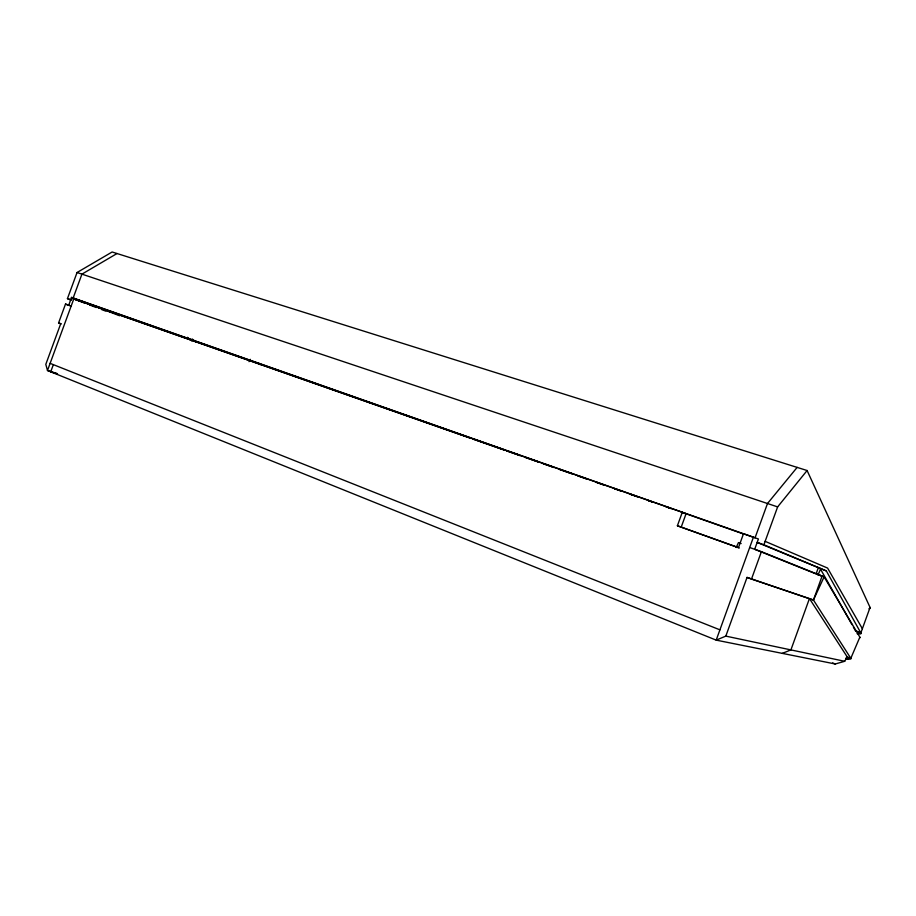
<?xml version="1.0" encoding="UTF-8"?>
<svg xmlns="http://www.w3.org/2000/svg" width="916" height="916" viewBox="0 0 916 916"><rect width="100%" height="100%" fill="white"/><g stroke="black" fill="none" stroke-linecap="round" stroke-linejoin="round"><path stroke-width="1.37" d="M739.304 548.031L677.393 525.773L682.283 512.284L71.345 298.078L470.343 438.192M681.172 527.238L686.027 513.842L682.283 512.284M753.41 537.223L716.197 640.135L47.506 370.522L45.8 364.362L60.708 323.749L58.578 322.959L65.505 304.078L71.15 306.081M782.287 653.371L790.909 649.902L809.446 598.549L847.231 656.921L844.678 661.295L835.289 663.986L716.197 640.135L725.815 636.116L747.044 577.412L813.454 600.026L850.815 658.306A10.339 1.752 23.7 0 1 848.296 658.89L845.937 658.249M747.044 577.412L751.498 579.061L761.402 551.672L749.666 547.505M857.101 633.689L860.353 633.964A12.343 2.405 23.5 0 0 861.017 633.254L826.324 570.908L763.887 544.791L777.627 506.903L807.099 470.526L112.13 251.992L77.058 272.51L67.441 298.639L71.414 300.15M818.412 567.485L816.064 573.92L754.681 549.279L758.414 538.974L743.494 533.742L738.479 547.608L677.393 525.773M751.498 579.061L813.454 600.026L822.11 576.072L816.832 574.195M853.391 627.117L855.498 630.838L860.868 632.864L870.063 607.445L807.099 470.526M68.723 305.223L71.54 297.402L755.059 537.807L767.493 503.514L797.149 467.389M73.165 297.975L81.936 274.136L117.008 253.526M53.368 364.637L50.701 371.804L57.536 373.946M761.402 551.672L824.091 576.874L859.849 637.158L850.815 658.306L847.311 656.944L848.537 658.925L846.43 658.833M818.102 574.733L820.828 568.504M813.454 600.026L824.091 576.874L817.53 574.527M736.166 547.528L738.468 542.593L741.147 543.554M249.003 361.671L250.343 359.347M868.952 608.762L869.502 608.671M844.678 661.295L725.815 636.116M57.044 373.51L47.495 370.511L73.784 298.925L84.386 302.978M77.058 272.51L777.627 506.903M78.662 300.07L469.748 437.665M472.45 438.615L504.819 450.008M507.51 450.958L519.647 455.229M525.04 457.118L538.528 461.87M543.921 463.771L553.367 467.091M558.76 468.981L572.248 473.732M577.641 475.622L587.076 478.954M596.522 482.274L603.266 484.644M614.052 488.434L622.147 491.285M630.231 494.136L636.975 496.506M647.772 500.296L653.165 502.197M666.653 506.937L670.695 508.369M681.481 512.159L743.517 533.982M473.045 439.142L504.052 450.008M506.743 450.958L520.219 455.687M525.612 457.576L537.749 461.836M543.142 463.725L553.928 467.504M559.321 469.393L571.447 473.652M578.191 476.011L587.625 479.32M595.709 482.16L603.804 484.999M614.579 488.778L621.323 491.148M629.407 493.987L637.502 496.815M648.288 500.605L652.329 502.014M665.806 506.743L671.199 508.643M681.985 512.422L686.027 513.842M67.441 298.639L70.669 299.784M763.887 544.791L757.166 542.409L826.324 570.908M58.578 322.959L61.246 323.909M65.505 304.078L69.502 305.566M855.498 630.838L860.868 632.864M89.688 305.005L96.317 307.524M101.619 309.551L105.592 311.074M71.54 297.402L119.607 315.757M846.235 658.032L848.537 658.925M832.621 662.955L835.3 663.997M50.128 363.354L719.919 629.842M765.135 541.345L827.572 568.069L862.368 628.72M187.471 337.317L191.81 341.027M192.177 338.966L195.429 341.748M258.037 362.713L260.144 364.614M820.312 568.779L851.983 624.632M859.849 637.158A10.305 1.901 23.4 0 1 859.884 637.822M870.063 607.457A12.377 2.656 23 0 1 869.914 608.487"/></g></svg>
